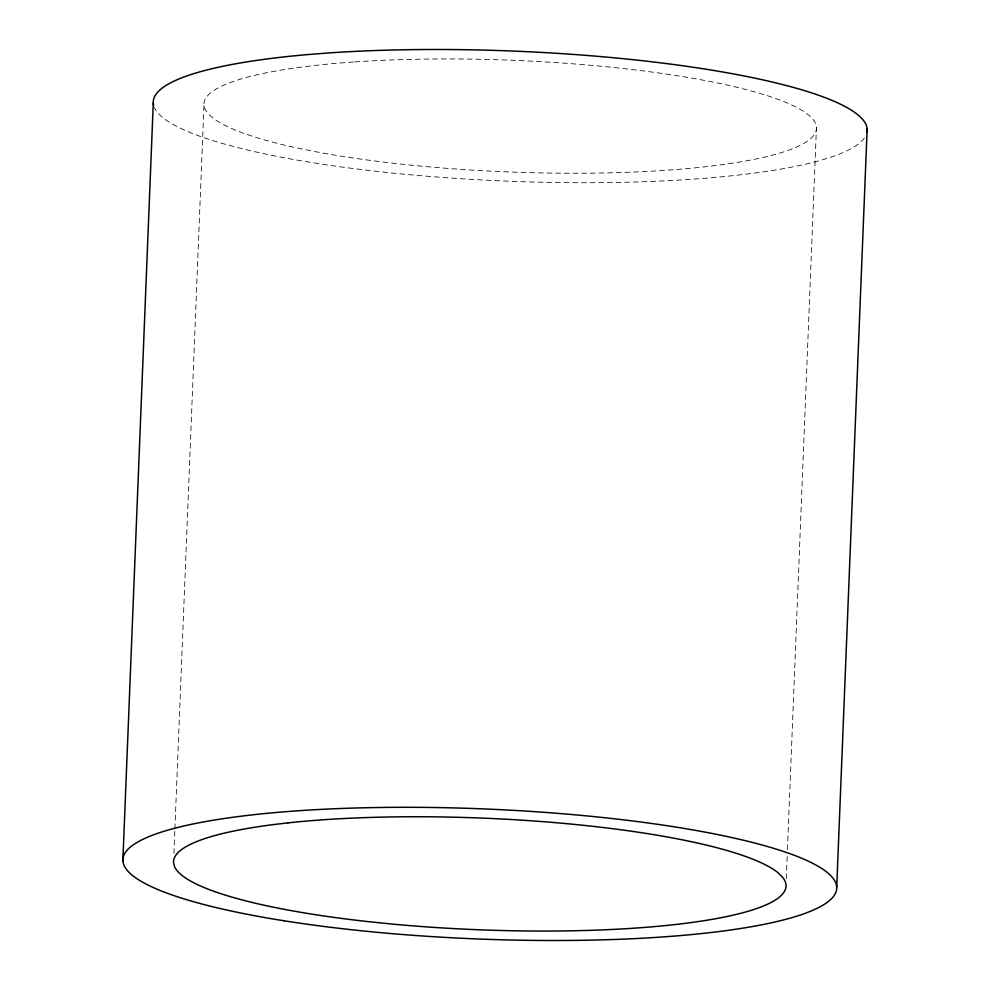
<?xml version="1.0" encoding="UTF-8"?>
<svg xmlns="http://www.w3.org/2000/svg" width="990" height="990" viewBox="0 0 990 990"><rect width="100%" height="100%" fill="white"/><g stroke="black" fill="none" stroke-linecap="round" stroke-linejoin="round"><path stroke-width="0.74" stroke-dasharray="4.95 3.71" d="M173.918 853.516L174.846 830.363M174.908 828.816L203.977 104.965M786.27 878.86L787.199 855.707M787.446 849.531L816.453 127.227M864.357 138.031A357.254 65.105 2.3 0 1 502.623 180.947A357.254 65.105 2.3 0 1 154.49 107.712M353.492 61.986L335.511 63.397A306.504 55.861 2.3 0 0 373.317 160.788A306.504 55.861 2.3 0 0 816.28 125.916A306.504 55.861 2.3 0 0 353.492 61.986"/><path stroke-width="1.49" d="M122.847 860.929L153.277 103.121M836.723 886.879L867.153 129.071M153.673 105.41A357.254 65.105 2.3 0 1 306.591 54.673L327.542 53.027A357.254 65.105 2.3 0 1 691.676 67.035A357.254 65.105 2.3 0 1 866.993 132.091M287.954 822.876L271.767 824.794A306.504 55.861 2.3 0 0 173.547 862.773L174.587 866.708A306.504 55.861 2.3 0 0 368.936 921.702L389.12 923.781A306.504 55.861 2.3 0 0 782.459 877.128L778.462 873.13A306.504 55.861 2.3 0 0 287.954 822.876M284.217 920.811A357.254 65.105 2.3 0 0 836.191 891.396A357.254 65.105 2.3 0 0 318.941 809.498A357.254 65.105 2.3 0 0 284.217 920.811"/></g></svg>
